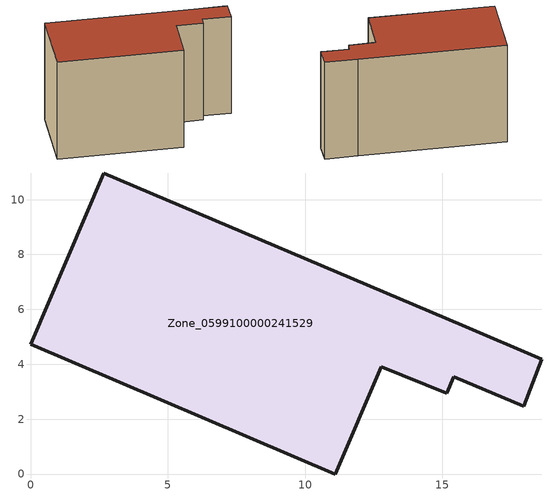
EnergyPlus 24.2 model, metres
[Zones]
Zone_0599100000241529
 floor ground (C_G): 0,4.73 2.66,10.97 15.72,5.43 18.63,4.18 17.97,2.47 15.43,3.55 15.16,2.94 12.78,3.91 11.11,0 z0
 wall outside (C_F): 2.66,10.97 0,4.73 11.11,0 12.78,3.91 15.16,2.94 15.43,3.55 17.97,2.47 18.63,4.18 15.72,5.43 2.66,10.97 z0:10.86
 roof outside (C_R): 18.63,4.18 15.72,5.43 2.66,10.97 0,4.73 11.11,0 12.78,3.91 15.16,2.94 15.43,3.55 17.97,2.47 z10.86
[BUILDING]
Pand.0599100000241529: North Axis=0; Terrain=City; Loads Convergence Tolerance Value=0.04; Temperature Convergence Tolerance Value=0.4; Solar Distribution=FullExterior; Maximum Number of Warmup Days=25; Minimum Number of Warmup Days=1
[Site:Location]
Rotterdam.The.Hague.AP_ZH_NLD Design_Conditions: Latitude=51.96; Longitude=4.45; Time Zone=1; Elevation=-4.5
[SITE:GROUNDTEMPERATURE:BUILDINGSURFACE]
18, 18, 18, 18, 18, 18, 18, 18, 18, 18, 18, 18
[MATERIAL] Thermal Absorptance=0.9; Solar Absorptance=0.7; Visible Absorptance=0.7
Name | Roughness | Thickness | Conductivity | Density | Specific Heat
G.TI.1946 | MediumSmooth | 0.15 | 1 | 540 | 1210
F.TI.1946 | Rough | 0.3 | 0.857143 | 1920 | 840
R.TI.1946 | MediumRough | 0.2 | 0.1 | 1500 | 1000
[CONSTRUCTION]
C_G: G.TI.1946
C_F: F.TI.1946
C_R: R.TI.1946
[ZONE]
Zone_0599100000241529: Type=1; Multiplier=1; Ceiling Height=Autocalculate; Volume=Autocalculate; Floor Area=autocalculate; Part of Total Floor Area=Yes
[ZONEINFILTRATION:DESIGNFLOWRATE]
Infil_Zone_0599100000241529: Zone or ZoneList or Space or SpaceList=Zone_0599100000241529; Schedule=AlwaysOn; Design Flow Rate Calculation Method=Flow/Area; Flow Rate per Floor Area=0.003; Constant Term Coefficient=1; Temperature Term Coefficient=0; Velocity Term Coefficient=0; Velocity Squared Term Coefficient=0
[HVACTEMPLATE:ZONE:IDEALLOADSAIRSYSTEM]
Zone_0599100000241529: Maximum Heating Supply Air Temperature=50; Minimum Cooling Supply Air Temperature=13; Maximum Heating Supply Air Humidity Ratio=0.0156; Minimum Cooling Supply Air Humidity Ratio=0.0077; Heating Limit=NoLimit; Cooling Limit=NoLimit; Dehumidification Control Type=ConstantSensibleHeatRatio; Cooling Sensible Heat Ratio=0.7; Dehumidification Setpoint=60; Humidification Control Type=None; Humidification Setpoint=30; Outdoor Air Method=None; Outdoor Air Flow Rate per Person=0.00944; Outdoor Air Flow Rate per Zone Floor Area=0; Outdoor Air Flow Rate per Zone=0; Demand Controlled Ventilation Type=None; Outdoor Air Economizer Type=NoEconomizer; Heat Recovery Type=None; Sensible Heat Recovery Effectiveness=0.7; Latent Heat Recovery Effectiveness=0.65
[ZONECONTROL:THERMOSTAT]
ThermostatControl_Zone_0599100000241529: Zone or ZoneList=Zone_0599100000241529; Control Type Schedule=DualSetpointControlType; Control 1=Thermostat_Zone_0599100000241529; Temperature Difference Between Cutout And Setpoint=0
[THERMOSTATSETPOINT:DUALSETPOINT]
Thermostat_Zone_0599100000241529: Heating Setpoint Temperature Schedule=HeatingSetpoint_Zone_0599100000241529; Cooling Setpoint Temperature Schedule=CoolingSetpoint_Zone_0599100000241529
[SCHEDULE:COMPACT]
HeatingSetpoint_Zone_0599100000241529: Through: 12/31, For: AllDays, Until: 24:00, 21
CoolingSetpoint_Zone_0599100000241529: Through: 12/31, For: AllDays, Until: 24:00, 24
DualSetpointControlType: Through: 12/31, For: AllDays, Until: 24:00, 4
AlwaysOn: Through: 12/31, For: AllDays, Until: 24:00, 1
